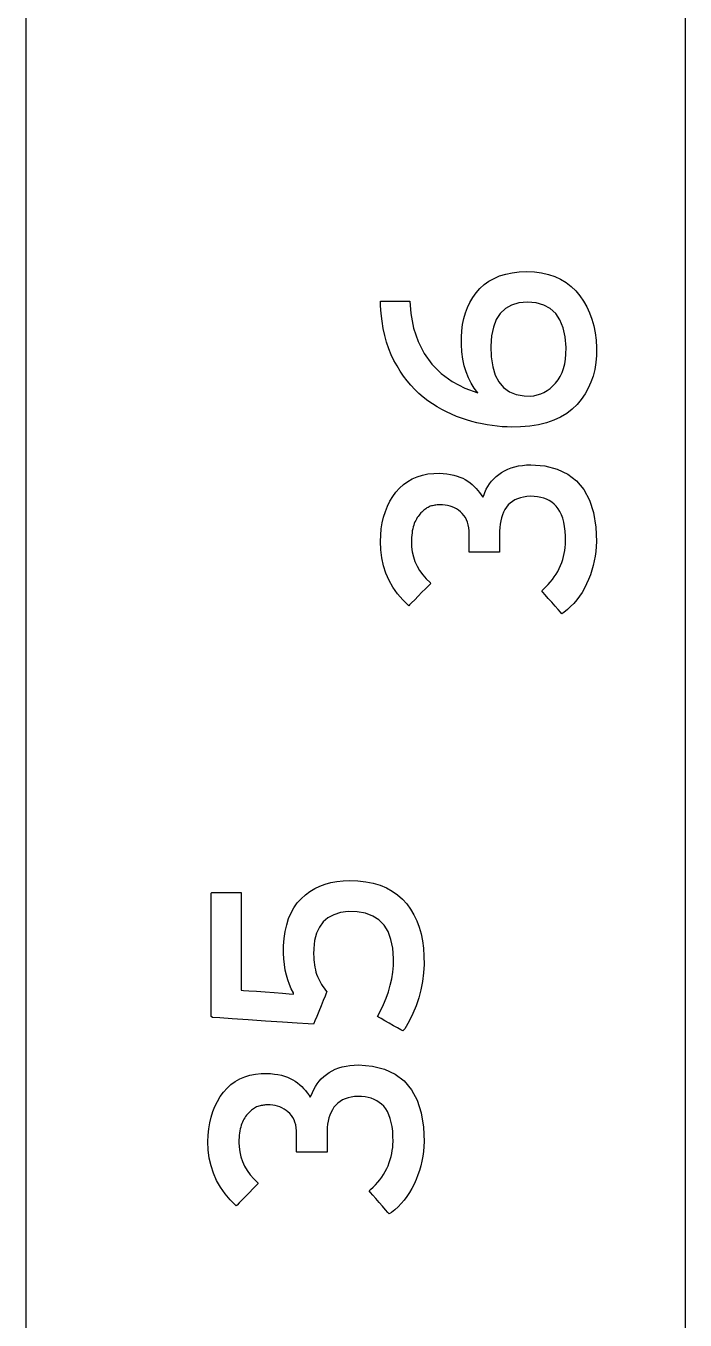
# Model space of a CAD drawing. Extents: x 1 to 47.7, y 0.2 to 35.
# Drawn here: x 35.922 to 36.228, y 14.605 to 15.205 of the extents above; entities that cross this region are included whole.
import ezdxf

# ---------------------------------------------------------------- set-up
doc = ezdxf.new("R2010")
doc.units = 0
doc.header["$MEASUREMENT"] = 0
doc.layers.add('6_1__EMPTY_IO_BOARD_POSITI', color=7, linetype='CONTINUOUS')
doc.layers.add('7_0_____DWG', color=7, linetype='CONTINUOUS')

msp = doc.modelspace()

# ---------------------------------------------------------------- linework, layer by layer
at = {"layer": '6_1__EMPTY_IO_BOARD_POSITI'}
msp.add_lwpolyline([(35.92248, 15.8747), (35.92248, 15.67886), (35.92248, 15.48826), (35.92248, 15.30413), (35.92248, 15.21488), (35.92248, 15.1277), (35.92248, 15.04275), (35.92248, 14.96019), (35.92248, 14.88016), (35.92248, 14.80282), (35.92248, 14.72832), (35.92248, 14.65682), (35.92248, 14.58846)], dxfattribs=at)
at = {"layer": '7_0_____DWG'}
msp.add_lwpolyline([(36.22843, 15.76123), (36.22843, 15.68003), (36.22843, 15.59822), (36.22843, 15.5158), (36.22843, 15.43278), (36.22843, 15.34917), (36.22843, 15.265), (36.22843, 15.18026), (36.22843, 15.00916), (36.22843, 14.83596), (36.22843, 14.66076), (36.22843, 14.48365), (36.22843, 14.30473), (36.22843, 14.12409), (36.22843, 13.94184), (36.22843, 13.75805)], dxfattribs=at)
for points in [[(36.15493, 15.09135), (36.15848, 15.09116), (36.16183, 15.0907), (36.16497, 15.08997), (36.16791, 15.08898), (36.17065, 15.08772), (36.17318, 15.0862), (36.17551, 15.08441), (36.17764, 15.08235), (36.17957, 15.08004), (36.18131, 15.07755), (36.18283, 15.07492), (36.18413, 15.07213), (36.1852, 15.06919), (36.18606, 15.0661), (36.1867, 15.06285), (36.18711, 15.05945), (36.18731, 15.0559), (36.18728, 15.05238), (36.187, 15.04907), (36.18649, 15.04589), (36.18573, 15.04285), (36.18472, 15.03993), (36.18347, 15.03716), (36.18198, 15.03451), (36.18024, 15.03201), (36.17826, 15.02963), (36.17603, 15.0274), (36.1735, 15.02544), (36.17067, 15.02374), (36.16754, 15.02231), (36.16412, 15.02114), (36.16039, 15.02024), (36.15637, 15.01961), (36.15206, 15.01924), (36.14802, 15.01914), (36.14577, 15.0192), (36.14349, 15.01933), (36.1412, 15.01955), (36.13888, 15.01984), (36.13654, 15.02021), (36.13418, 15.02066), (36.13179, 15.02118), (36.12938, 15.02179), (36.12697, 15.02248), (36.12462, 15.02326), (36.12229, 15.02413), (36.12, 15.0251), (36.11773, 15.02617), (36.1155, 15.02733), (36.1133, 15.02859), (36.11112, 15.02995), (36.10898, 15.0314), (36.1069, 15.03301), (36.10491, 15.03475), (36.103, 15.0366), (36.10118, 15.03856), (36.09944, 15.04063), (36.09778, 15.04282), (36.09621, 15.04511), (36.09472, 15.04752), (36.09332, 15.05004), (36.09205, 15.0527), (36.09091, 15.05552), (36.08992, 15.05848), (36.08907, 15.06158), (36.08837, 15.06483), (36.0878, 15.06823), (36.08739, 15.07178), (36.08711, 15.07547), (36.08713, 15.07751), (36.08805, 15.07751), (36.0897, 15.07751), (36.09181, 15.07751), (36.09414, 15.07751), (36.09645, 15.07751), (36.09848, 15.07751), (36.09998, 15.07751), (36.10069, 15.07751), (36.10117, 15.07186), (36.10243, 15.06507), (36.10447, 15.05888), (36.10728, 15.05332), (36.11086, 15.04838), (36.11522, 15.04405), (36.12035, 15.04035), (36.12626, 15.03726), (36.13225, 15.03511), (36.13058, 15.03723), (36.12911, 15.03955), (36.12785, 15.04205), (36.12679, 15.04476), (36.12594, 15.04765), (36.1253, 15.05074), (36.12486, 15.05402), (36.12463, 15.0575), (36.12461, 15.0609), (36.12478, 15.06387), (36.12514, 15.06673), (36.1257, 15.06946), (36.12646, 15.07209), (36.1274, 15.0746), (36.12854, 15.07699), (36.12988, 15.07927), (36.13141, 15.08144), (36.13316, 15.08346), (36.13514, 15.08526), (36.13734, 15.08682), (36.13974, 15.08815), (36.14236, 15.08926), (36.14518, 15.09013), (36.14822, 15.09077), (36.15147, 15.09117)], [(36.15521, 15.07712), (36.1513, 15.07675), (36.14791, 15.07575), (36.14503, 15.07414), (36.14266, 15.0719), (36.1408, 15.06905), (36.13945, 15.06557), (36.13862, 15.06147), (36.1383, 15.05676), (36.13846, 15.05168), (36.13912, 15.04718), (36.14029, 15.04332), (36.14197, 15.0401), (36.14416, 15.03752), (36.14686, 15.03557), (36.15006, 15.03426), (36.15378, 15.03359), (36.15647, 15.03353), (36.15819, 15.03371), (36.15983, 15.03406), (36.16141, 15.03457), (36.16292, 15.03524), (36.16436, 15.03608), (36.16574, 15.03708), (36.16704, 15.03825), (36.1683, 15.03958), (36.16945, 15.04106), (36.17045, 15.04269), (36.1713, 15.04446), (36.17199, 15.04638), (36.17253, 15.04845), (36.17291, 15.05066), (36.17314, 15.05302), (36.17319, 15.05607), (36.17277, 15.06098), (36.17182, 15.06523), (36.17035, 15.06884), (36.16836, 15.07179), (36.16585, 15.0741), (36.16282, 15.07576), (36.15927, 15.07676)], [(36.1569, 15.00168), (36.16334, 15.00112), (36.16902, 14.99969), (36.17393, 14.99739), (36.17808, 14.99422), (36.18146, 14.99017), (36.18407, 14.98525), (36.18592, 14.97946), (36.187, 14.9728), (36.18732, 14.96606), (36.18721, 14.96378), (36.187, 14.96152), (36.18669, 14.95929), (36.18628, 14.95708), (36.18577, 14.9549), (36.18516, 14.95274), (36.18445, 14.9506), (36.18364, 14.9485), (36.18272, 14.94641), (36.18169, 14.9444), (36.18058, 14.94249), (36.17938, 14.94068), (36.1781, 14.93898), (36.17674, 14.93738), (36.1753, 14.93588), (36.17377, 14.93448), (36.17217, 14.93318), (36.17115, 14.93256), (36.17055, 14.93324), (36.16948, 14.93448), (36.16807, 14.93608), (36.1665, 14.93788), (36.16494, 14.93967), (36.16353, 14.94128), (36.16245, 14.94252), (36.16186, 14.9432), (36.16251, 14.94387), (36.16369, 14.94495), (36.1648, 14.94606), (36.16584, 14.94721), (36.16681, 14.9484), (36.16771, 14.94963), (36.16854, 14.95089), (36.1693, 14.95219), (36.16998, 14.95353), (36.1706, 14.95492), (36.17114, 14.95631), (36.17161, 14.95772), (36.17201, 14.95912), (36.17234, 14.96053), (36.1726, 14.96194), (36.17278, 14.96336), (36.1729, 14.96478), (36.17295, 14.9662), (36.17291, 14.96853), (36.17276, 14.97086), (36.1725, 14.97302), (36.17213, 14.97501), (36.17164, 14.97683), (36.17105, 14.97849), (36.17035, 14.97997), (36.16953, 14.9813), (36.16861, 14.98245), (36.16763, 14.98343), (36.16656, 14.98429), (36.1654, 14.98504), (36.16416, 14.98566), (36.16283, 14.98617), (36.16142, 14.98657), (36.15992, 14.98684), (36.15833, 14.987), (36.15666, 14.98704), (36.15502, 14.98694), (36.15348, 14.98672), (36.15204, 14.98639), (36.1507, 14.98594), (36.14947, 14.98539), (36.14833, 14.98471), (36.14729, 14.98393), (36.14636, 14.98303), (36.14553, 14.982), (36.14482, 14.98088), (36.1442, 14.97968), (36.14366, 14.9784), (36.14321, 14.97705), (36.14286, 14.97563), (36.14258, 14.97414), (36.1424, 14.97257), (36.14231, 14.97092), (36.14229, 14.96989), (36.14229, 14.96934), (36.14229, 14.96833), (36.14229, 14.96701), (36.14229, 14.96555), (36.14229, 14.96408), (36.14229, 14.96276), (36.14229, 14.96175), (36.14229, 14.9612), (36.14212, 14.96114), (36.14112, 14.96114), (36.13942, 14.96114), (36.13726, 14.96114), (36.1349, 14.96114), (36.13257, 14.96114), (36.13052, 14.96114), (36.12899, 14.96114), (36.12823, 14.96114), (36.12819, 14.9613), (36.12819, 14.96199), (36.12819, 14.96309), (36.12819, 14.96444), (36.12819, 14.9659), (36.12819, 14.96732), (36.12819, 14.96855), (36.12819, 14.96943), (36.12819, 14.96982), (36.12815, 14.9711), (36.12801, 14.9725), (36.12777, 14.97381), (36.12743, 14.97504), (36.12698, 14.97618), (36.12644, 14.97724), (36.12578, 14.97821), (36.12503, 14.9791), (36.12417, 14.9799), (36.12329, 14.98059), (36.12236, 14.98119), (36.12139, 14.98171), (36.12038, 14.98216), (36.11932, 14.98251), (36.11822, 14.98279), (36.11707, 14.98299), (36.11588, 14.9831), (36.11476, 14.98313), (36.11428, 14.98312), (36.11379, 14.98309), (36.11329, 14.98304), (36.11279, 14.98298), (36.11228, 14.98291), (36.11177, 14.98281), (36.11124, 14.9827), (36.11071, 14.98257), (36.11017, 14.98241), (36.10964, 14.98218), (36.10913, 14.98192), (36.10862, 14.98163), (36.10813, 14.98131), (36.10765, 14.98097), (36.10718, 14.9806), (36.10672, 14.9802), (36.10627, 14.97976), (36.10582, 14.97931), (36.10537, 14.97882), (36.10493, 14.97829), (36.10452, 14.97773), (36.10412, 14.97714), (36.10375, 14.97652), (36.1034, 14.97586), (36.10306, 14.97516), (36.10275, 14.97444), (36.10247, 14.97366), (36.10223, 14.97282), (36.10201, 14.97194), (36.10183, 14.97102), (36.10169, 14.97005), (36.10157, 14.96903), (36.10148, 14.96797), (36.10143, 14.96686), (36.1014, 14.96571), (36.10148, 14.96363), (36.10178, 14.96126), (36.1023, 14.95898), (36.10305, 14.95678), (36.10403, 14.95466), (36.10523, 14.95262), (36.10665, 14.95067), (36.1083, 14.9488), (36.11017, 14.94701), (36.11019, 14.94648), (36.10929, 14.94557), (36.10794, 14.94419), (36.10631, 14.94253), (36.10458, 14.94077), (36.10292, 14.93909), (36.10151, 14.93766), (36.10054, 14.93667), (36.10018, 14.9363), (36.0974, 14.93901), (36.09496, 14.94188), (36.09284, 14.9449), (36.09105, 14.94806), (36.08959, 14.95138), (36.08845, 14.95485), (36.08765, 14.95847), (36.08717, 14.96224), (36.08702, 14.96603), (36.08714, 14.96905), (36.08742, 14.97196), (36.08788, 14.97475), (36.08851, 14.97742), (36.08931, 14.97998), (36.09029, 14.98241), (36.09143, 14.98473), (36.09276, 14.98694), (36.09425, 14.98902), (36.09592, 14.9909), (36.09774, 14.99255), (36.0997, 14.99398), (36.10182, 14.99518), (36.10409, 14.99615), (36.10651, 14.9969), (36.10908, 14.99741), (36.1118, 14.9977), (36.11424, 14.99774), (36.1161, 14.99762), (36.11786, 14.99744), (36.11952, 14.99718), (36.1211, 14.99685), (36.12257, 14.99644), (36.12395, 14.99596), (36.12524, 14.99541), (36.12643, 14.99478), (36.12754, 14.99407), (36.1286, 14.9933), (36.12961, 14.99249), (36.13056, 14.99163), (36.13145, 14.99072), (36.13229, 14.98977), (36.13307, 14.98877), (36.1338, 14.98773), (36.13448, 14.98665), (36.13498, 14.98742), (36.13551, 14.98889), (36.13614, 14.99029), (36.13687, 14.99162), (36.1377, 14.99288), (36.13863, 14.99406), (36.13965, 14.99518), (36.14078, 14.99623), (36.142, 14.99721), (36.14329, 14.99812), (36.14467, 14.99892), (36.14614, 14.99963), (36.14771, 15.00023), (36.14936, 15.00073), (36.15111, 15.00112), (36.15295, 15.00141), (36.15488, 15.00159)], [(36.07271, 14.80883), (36.07661, 14.80867), (36.08027, 14.80825), (36.08369, 14.80757), (36.08687, 14.80662), (36.08982, 14.80542), (36.09253, 14.80395), (36.095, 14.80223), (36.09723, 14.80024), (36.09923, 14.79799), (36.101, 14.79556), (36.10255, 14.79296), (36.10388, 14.79019), (36.10499, 14.78725), (36.10588, 14.78414), (36.10656, 14.78086), (36.10701, 14.7774), (36.10724, 14.77378), (36.10725, 14.7699), (36.10701, 14.76593), (36.10653, 14.76202), (36.10579, 14.75818), (36.10481, 14.75441), (36.10358, 14.75072), (36.1021, 14.74709), (36.10037, 14.74353), (36.09839, 14.74004), (36.09747, 14.73901), (36.09653, 14.73954), (36.09501, 14.74041), (36.09312, 14.74148), (36.09108, 14.74264), (36.08909, 14.74377), (36.08738, 14.74474), (36.08616, 14.74543), (36.08563, 14.74573), (36.08705, 14.74834), (36.08848, 14.75129), (36.08971, 14.75426), (36.09076, 14.75724), (36.09162, 14.76025), (36.09229, 14.76327), (36.09278, 14.76631), (36.09307, 14.76937), (36.09316, 14.77267), (36.09279, 14.77738), (36.09193, 14.78152), (36.09056, 14.78509), (36.0887, 14.78808), (36.08633, 14.7905), (36.08347, 14.79235), (36.08011, 14.79362), (36.07624, 14.79432), (36.0721, 14.79441), (36.06851, 14.79392), (36.06537, 14.79296), (36.06269, 14.79153), (36.06046, 14.78962), (36.05868, 14.78723), (36.05735, 14.78437), (36.05647, 14.78104), (36.05605, 14.77723), (36.05601, 14.77465), (36.05605, 14.77335), (36.05613, 14.77209), (36.05625, 14.77087), (36.0564, 14.76969), (36.0566, 14.76855), (36.05683, 14.76744), (36.05711, 14.76637), (36.05742, 14.76534), (36.0578, 14.76435), (36.05823, 14.76339), (36.05869, 14.76244), (36.05918, 14.76151), (36.0597, 14.7606), (36.06026, 14.75971), (36.06085, 14.75884), (36.06147, 14.75798), (36.06212, 14.75715), (36.0619, 14.75661), (36.06131, 14.75516), (36.06047, 14.75308), (36.05947, 14.75063), (36.05843, 14.74807), (36.05745, 14.74568), (36.05665, 14.74371), (36.05614, 14.74245), (36.05591, 14.74212), (36.0535, 14.74228), (36.04842, 14.74263), (36.04151, 14.7431), (36.03362, 14.74363), (36.02559, 14.74418), (36.01826, 14.74467), (36.01248, 14.74507), (36.00908, 14.7453), (36.00853, 14.74576), (36.00853, 14.74952), (36.00853, 14.7563), (36.00853, 14.76507), (36.00853, 14.77481), (36.00853, 14.7845), (36.00853, 14.7931), (36.00853, 14.79959), (36.00853, 14.80294), (36.00876, 14.80319), (36.00984, 14.80319), (36.01159, 14.80319), (36.01376, 14.80319), (36.0161, 14.80319), (36.01838, 14.80319), (36.02035, 14.80319), (36.02176, 14.80319), (36.02236, 14.80319), (36.02237, 14.80189), (36.02237, 14.79781), (36.02237, 14.79171), (36.02237, 14.78442), (36.02237, 14.77672), (36.02237, 14.76942), (36.02237, 14.76333), (36.02237, 14.75925), (36.02238, 14.75795), (36.02345, 14.75787), (36.02596, 14.75768), (36.02947, 14.75742), (36.03354, 14.75711), (36.03773, 14.7568), (36.0416, 14.75651), (36.04472, 14.75628), (36.04665, 14.75613), (36.04669, 14.7567), (36.04568, 14.75857), (36.04479, 14.76057), (36.04403, 14.76269), (36.04339, 14.76493), (36.04287, 14.7673), (36.04248, 14.7698), (36.04221, 14.77242), (36.04206, 14.77516), (36.04208, 14.77845), (36.04235, 14.78194), (36.04282, 14.78522), (36.04352, 14.78828), (36.04443, 14.79113), (36.04555, 14.79376), (36.04689, 14.79619), (36.04845, 14.7984), (36.05022, 14.80039), (36.05219, 14.80217), (36.05428, 14.80373), (36.05652, 14.80508), (36.05888, 14.80623), (36.06138, 14.80717), (36.06401, 14.80789), (36.06678, 14.80841), (36.06968, 14.80873)], [(36.07685, 14.72329), (36.08329, 14.72274), (36.08897, 14.72131), (36.09388, 14.71901), (36.09803, 14.71584), (36.10141, 14.71179), (36.10402, 14.70687), (36.10587, 14.70108), (36.10695, 14.69442), (36.10727, 14.68768), (36.10716, 14.6854), (36.10695, 14.68314), (36.10664, 14.68091), (36.10623, 14.6787), (36.10572, 14.67651), (36.10511, 14.67436), (36.1044, 14.67222), (36.10359, 14.67012), (36.10267, 14.66803), (36.10164, 14.66602), (36.10052, 14.66411), (36.09933, 14.6623), (36.09805, 14.6606), (36.09669, 14.65899), (36.09525, 14.65749), (36.09372, 14.6561), (36.09211, 14.6548), (36.0911, 14.65418), (36.0905, 14.65486), (36.08942, 14.65609), (36.08802, 14.6577), (36.08645, 14.6595), (36.08489, 14.66129), (36.08348, 14.6629), (36.0824, 14.66414), (36.08181, 14.66482), (36.08245, 14.66549), (36.08364, 14.66657), (36.08475, 14.66768), (36.08579, 14.66883), (36.08676, 14.67002), (36.08766, 14.67125), (36.08849, 14.67251), (36.08925, 14.67381), (36.08993, 14.67515), (36.09055, 14.67653), (36.09109, 14.67793), (36.09156, 14.67933), (36.09196, 14.68074), (36.09229, 14.68215), (36.09255, 14.68356), (36.09273, 14.68498), (36.09285, 14.6864), (36.09289, 14.68782), (36.09286, 14.69015), (36.09271, 14.69248), (36.09245, 14.69463), (36.09208, 14.69663), (36.09159, 14.69845), (36.091, 14.7001), (36.0903, 14.70159), (36.08948, 14.70291), (36.08856, 14.70407), (36.08757, 14.70505), (36.08651, 14.70591), (36.08535, 14.70665), (36.08411, 14.70728), (36.08278, 14.70779), (36.08137, 14.70819), (36.07987, 14.70846), (36.07828, 14.70862), (36.07661, 14.70866), (36.07497, 14.70856), (36.07343, 14.70834), (36.07199, 14.70801), (36.07065, 14.70756), (36.06942, 14.707), (36.06828, 14.70633), (36.06724, 14.70554), (36.06631, 14.70464), (36.06548, 14.70362), (36.06477, 14.7025), (36.06415, 14.70129), (36.06361, 14.70002), (36.06316, 14.69867), (36.0628, 14.69725), (36.06253, 14.69575), (36.06235, 14.69418), (36.06226, 14.69254), (36.06224, 14.69151), (36.06224, 14.69096), (36.06224, 14.68995), (36.06224, 14.68863), (36.06224, 14.68716), (36.06224, 14.6857), (36.06224, 14.68438), (36.06224, 14.68337), (36.06224, 14.68282), (36.06207, 14.68276), (36.06107, 14.68276), (36.05937, 14.68276), (36.05721, 14.68276), (36.05485, 14.68276), (36.05252, 14.68276), (36.05047, 14.68276), (36.04894, 14.68276), (36.04818, 14.68276), (36.04814, 14.68292), (36.04814, 14.68361), (36.04814, 14.68471), (36.04814, 14.68606), (36.04814, 14.68752), (36.04814, 14.68894), (36.04814, 14.69017), (36.04814, 14.69105), (36.04814, 14.69144), (36.0481, 14.69271), (36.04796, 14.69411), (36.04772, 14.69543), (36.04738, 14.69666), (36.04693, 14.6978), (36.04638, 14.69886), (36.04573, 14.69983), (36.04498, 14.70072), (36.04412, 14.70152), (36.04324, 14.7022), (36.04231, 14.70281), (36.04134, 14.70333), (36.04032, 14.70377), (36.03927, 14.70413), (36.03817, 14.70441), (36.03702, 14.7046), (36.03583, 14.70472), (36.03471, 14.70475), (36.03423, 14.70473), (36.03374, 14.70471), (36.03324, 14.70466), (36.03274, 14.7046), (36.03223, 14.70452), (36.03172, 14.70443), (36.03119, 14.70432), (36.03066, 14.70419), (36.03012, 14.70403), (36.02959, 14.7038), (36.02907, 14.70354), (36.02857, 14.70325), (36.02808, 14.70293), (36.02759, 14.70259), (36.02713, 14.70222), (36.02667, 14.70182), (36.02622, 14.70139), (36.02577, 14.70093), (36.02532, 14.70044), (36.02488, 14.69991), (36.02447, 14.69935), (36.02407, 14.69876), (36.0237, 14.69813), (36.02334, 14.69747), (36.02301, 14.69678), (36.0227, 14.69605), (36.02242, 14.69528), (36.02217, 14.69444), (36.02196, 14.69356), (36.02178, 14.69264), (36.02163, 14.69166), (36.02152, 14.69065), (36.02143, 14.68959), (36.02137, 14.68848), (36.02135, 14.68732), (36.02143, 14.68524), (36.02173, 14.68288), (36.02225, 14.6806), (36.023, 14.6784), (36.02398, 14.67628), (36.02518, 14.67424), (36.0266, 14.67229), (36.02825, 14.67041), (36.03012, 14.66862), (36.03014, 14.6681), (36.02924, 14.66719), (36.02789, 14.66581), (36.02626, 14.66415), (36.02452, 14.66239), (36.02287, 14.6607), (36.02146, 14.65928), (36.02049, 14.65829), (36.02013, 14.65792), (36.01735, 14.66063), (36.01491, 14.6635), (36.01279, 14.66652), (36.011, 14.66968), (36.00954, 14.673), (36.0084, 14.67647), (36.0076, 14.68009), (36.00712, 14.68386), (36.00697, 14.68765), (36.00708, 14.69067), (36.00737, 14.69358), (36.00783, 14.69637), (36.00846, 14.69904), (36.00926, 14.70159), (36.01024, 14.70403), (36.01138, 14.70635), (36.0127, 14.70855), (36.0142, 14.71064), (36.01587, 14.71252), (36.01768, 14.71417), (36.01965, 14.7156), (36.02177, 14.7168), (36.02404, 14.71777), (36.02646, 14.71851), (36.02903, 14.71903), (36.03174, 14.71932), (36.03419, 14.71936), (36.03605, 14.71924), (36.03781, 14.71906), (36.03947, 14.7188), (36.04104, 14.71847), (36.04252, 14.71806), (36.0439, 14.71758), (36.04519, 14.71703), (36.04638, 14.7164), (36.04749, 14.71569), (36.04855, 14.71492), (36.04956, 14.7141), (36.05051, 14.71324), (36.0514, 14.71234), (36.05224, 14.71139), (36.05302, 14.71039), (36.05375, 14.70935), (36.05442, 14.70827), (36.05493, 14.70904), (36.05546, 14.71051), (36.05609, 14.71191), (36.05682, 14.71324), (36.05765, 14.7145), (36.05858, 14.71568), (36.0596, 14.7168), (36.06073, 14.71785), (36.06195, 14.71883), (36.06324, 14.71974), (36.06462, 14.72055), (36.06609, 14.72125), (36.06766, 14.72185), (36.06931, 14.72235), (36.07106, 14.72274), (36.0729, 14.72303), (36.07483, 14.72321)]]:
    msp.add_lwpolyline(points, close=True, dxfattribs=at)

doc.saveas('drawing.dxf')
